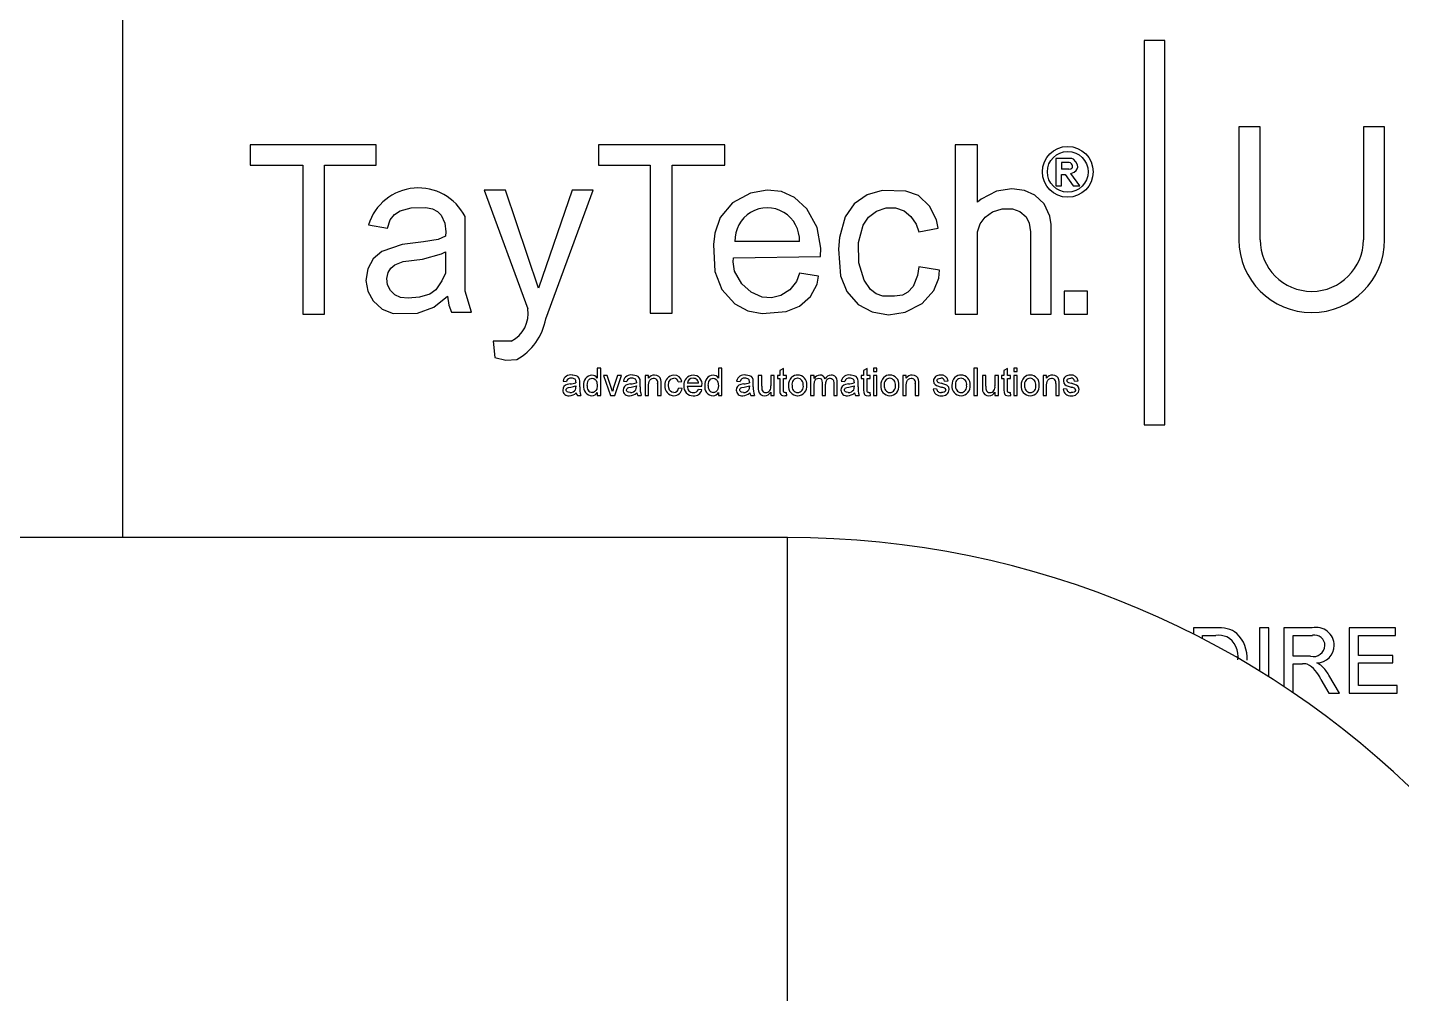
# Model space of a CAD drawing. Header units: millimetres. Extents: x 75 to 2075, y 25 to 1460.
# Drawn here: x 652.9 to 739.3, y 1190.2 to 1250.9 of the extents above; entities that cross this region are included whole.
import ezdxf

# ---------------------------------------------------------------- set-up
doc = ezdxf.new("R2010")
doc.units = ezdxf.units.MM
doc.header["$LTSCALE"] = 5

msp = doc.modelspace()

# ---------------------------------------------------------------- linework, layer by layer
at = {"color": 7, "linetype": 'Continuous', "lineweight": 25}
for p, q in [((658.871, 1251.75), (658.871, 1218.866)), ((724.391, 1250.102), (723.107, 1250.102)), ((723.107, 1250.102), (723.107, 1225.958)), ((724.391, 1225.958), (724.391, 1250.102)), ((730.391, 1244.688), (729.057, 1244.688)), ((729.057, 1244.688), (729.057, 1237.588)), ((730.391, 1237.588), (730.391, 1244.688)), ((738.218, 1244.688), (736.885, 1244.688)), ((736.885, 1244.688), (736.885, 1237.588)), ((738.218, 1237.588), (738.218, 1244.688)), ((674.812, 1243.551), (666.899, 1243.551)), ((666.899, 1243.551), (666.899, 1242.275)), ((674.812, 1242.275), (674.812, 1243.551)), ((696.741, 1243.551), (688.789, 1243.551)), ((688.789, 1243.551), (688.789, 1242.275)), ((696.741, 1242.275), (696.741, 1243.551)), ((711.227, 1243.551), (711.227, 1232.902)), ((712.625, 1243.551), (711.227, 1243.551)), ((712.625, 1239.944), (712.625, 1243.551)), ((666.899, 1242.275), (670.195, 1242.275)), ((670.195, 1242.275), (670.195, 1232.902)), ((671.565, 1232.902), (671.565, 1242.275)), ((671.565, 1242.275), (674.812, 1242.275)), ((688.789, 1242.275), (692.044, 1242.275)), ((692.044, 1242.275), (692.044, 1232.977)), ((693.434, 1242.275), (696.741, 1242.275)), ((693.434, 1232.977), (693.434, 1242.275)), ((718.549, 1242.699), (717.556, 1242.699)), ((717.556, 1242.699), (717.556, 1240.972)), ((717.905, 1242.437), (717.905, 1242.011)), ((718.371, 1242.437), (717.905, 1242.437)), ((718.371, 1242.011), (717.905, 1242.011)), ((717.905, 1240.972), (717.905, 1241.692)), ((717.905, 1241.692), (718.126, 1241.692)), ((718.126, 1241.692), (718.639, 1240.972)), ((719.05, 1240.972), (718.497, 1241.748)), ((681.612, 1240.701), (684.352, 1233.247)), ((682.955, 1240.701), (681.612, 1240.701)), ((685.025, 1234.545), (682.955, 1240.701)), ((687.129, 1240.701), (685.025, 1234.545)), ((685.474, 1232.615), (688.453, 1240.701)), ((688.453, 1240.701), (687.129, 1240.701)), ((717.556, 1240.972), (717.905, 1240.972)), ((718.639, 1240.972), (719.05, 1240.972)), ((680.404, 1234.349), (680.404, 1239.044)), ((674.336, 1238.524), (675.532, 1238.318)), ((708.935, 1238.079), (710.142, 1238.318)), ((712.625, 1232.902), (712.625, 1238.079)), ((715.957, 1238.079), (715.957, 1232.902)), ((717.259, 1232.902), (717.259, 1238.545)), ((701.428, 1237.472), (697.373, 1237.472)), ((679.18, 1236.834), (679.18, 1235.478)), ((697.271, 1236.444), (702.745, 1236.522)), ((702.625, 1235.303), (701.428, 1235.478)), ((710.235, 1235.679), (708.935, 1235.873)), ((679.306, 1234.027), (679.382, 1233.48)), ((680.817, 1233.039), (680.404, 1234.349)), ((718.077, 1234.349), (718.077, 1232.902)), ((719.544, 1234.349), (718.077, 1234.349)), ((719.544, 1232.902), (719.544, 1234.349)), ((670.195, 1232.902), (671.565, 1232.902)), ((679.382, 1233.48), (679.552, 1233.039)), ((679.552, 1233.039), (680.817, 1233.039)), ((692.044, 1232.977), (693.434, 1232.977)), ((711.227, 1232.902), (712.625, 1232.902)), ((715.957, 1232.902), (717.259, 1232.902)), ((718.077, 1232.902), (719.544, 1232.902)), ((683.31, 1231.202), (682.17, 1231.202)), ((682.17, 1231.202), (682.284, 1230.189)), ((688.715, 1229.513), (688.715, 1228.88)), ((688.934, 1229.513), (688.715, 1229.513)), ((688.934, 1227.801), (688.934, 1229.513)), ((696.332, 1229.513), (696.332, 1228.88)), ((696.552, 1229.513), (696.332, 1229.513)), ((696.552, 1227.801), (696.552, 1229.513)), ((700.415, 1229.481), (700.196, 1229.356)), ((700.196, 1229.356), (700.196, 1229.052)), ((700.415, 1229.052), (700.415, 1229.481)), ((705.683, 1229.481), (705.464, 1229.356)), ((705.464, 1229.356), (705.464, 1229.052)), ((705.683, 1229.052), (705.683, 1229.481)), ((706.079, 1229.513), (706.079, 1229.293)), ((706.298, 1229.513), (706.079, 1229.513)), ((706.298, 1229.293), (706.298, 1229.513)), ((712.401, 1229.513), (712.401, 1227.801)), ((712.62, 1229.513), (712.401, 1229.513)), ((712.62, 1227.801), (712.62, 1229.513)), ((714.508, 1229.481), (714.288, 1229.356)), ((714.288, 1229.356), (714.288, 1229.052)), ((714.508, 1229.052), (714.508, 1229.481)), ((714.903, 1229.513), (714.903, 1229.293)), ((715.123, 1229.513), (714.903, 1229.513)), ((715.123, 1229.293), (715.123, 1229.513)), ((686.564, 1228.701), (686.783, 1228.679)), ((687.617, 1228.344), (687.617, 1228.612)), ((689.342, 1229.052), (689.11, 1229.052)), ((689.11, 1229.052), (689.545, 1227.801)), ((689.592, 1228.302), (689.342, 1229.052)), ((689.997, 1229.052), (689.747, 1228.288)), ((689.823, 1227.801), (690.23, 1229.052)), ((690.23, 1229.052), (689.997, 1229.052)), ((690.361, 1228.701), (690.581, 1228.679)), ((691.415, 1228.344), (691.415, 1228.612)), ((691.942, 1229.052), (691.722, 1229.052)), ((691.722, 1229.052), (691.722, 1227.801)), ((691.942, 1228.877), (691.942, 1229.052)), ((691.942, 1227.801), (691.942, 1228.472)), ((692.513, 1228.548), (692.513, 1227.801)), ((692.732, 1227.801), (692.732, 1228.566)), ((693.808, 1228.657), (694.027, 1228.679)), ((695.081, 1228.569), (694.378, 1228.569)), ((697.474, 1228.701), (697.693, 1228.679)), ((698.527, 1228.344), (698.527, 1228.612)), ((699.054, 1229.052), (698.835, 1229.052)), ((698.835, 1229.052), (698.835, 1228.281)), ((699.054, 1228.371), (699.054, 1229.052)), ((699.625, 1229.052), (699.625, 1228.395)), ((699.844, 1229.052), (699.625, 1229.052)), ((699.844, 1227.801), (699.844, 1229.052)), ((700.042, 1229.052), (700.042, 1228.854)), ((700.196, 1229.052), (700.042, 1229.052)), ((700.042, 1228.854), (700.196, 1228.854)), ((700.196, 1228.854), (700.196, 1228.152)), ((700.613, 1229.052), (700.415, 1229.052)), ((700.415, 1228.144), (700.415, 1228.854)), ((700.415, 1228.854), (700.613, 1228.854)), ((700.613, 1228.854), (700.613, 1229.052)), ((702.13, 1229.052), (702.13, 1227.801)), ((702.35, 1229.052), (702.13, 1229.052)), ((702.35, 1228.857), (702.35, 1229.052)), ((702.854, 1228.599), (702.854, 1227.801)), ((703.074, 1227.801), (703.074, 1228.514)), ((703.579, 1228.574), (703.579, 1227.801)), ((703.798, 1227.801), (703.798, 1228.655)), ((704.059, 1228.701), (704.279, 1228.679)), ((705.113, 1228.344), (705.113, 1228.612)), ((705.464, 1229.052), (705.31, 1229.052)), ((705.31, 1229.052), (705.31, 1228.854)), ((705.31, 1228.854), (705.464, 1228.854)), ((705.464, 1228.854), (705.464, 1228.152)), ((705.881, 1229.052), (705.683, 1229.052)), ((705.683, 1228.854), (705.881, 1228.854)), ((705.683, 1228.144), (705.683, 1228.854)), ((705.881, 1228.854), (705.881, 1229.052)), ((706.079, 1229.293), (706.298, 1229.293)), ((706.298, 1229.052), (706.079, 1229.052)), ((706.079, 1229.052), (706.079, 1227.801)), ((706.298, 1227.801), (706.298, 1229.052)), ((708.142, 1229.052), (707.922, 1229.052)), ((707.922, 1229.052), (707.922, 1227.801)), ((708.142, 1228.877), (708.142, 1229.052)), ((708.142, 1227.801), (708.142, 1228.472)), ((708.713, 1228.548), (708.713, 1227.801)), ((708.932, 1227.801), (708.932, 1228.566)), ((710.557, 1228.701), (710.776, 1228.723)), ((713.147, 1229.052), (712.927, 1229.052)), ((712.927, 1229.052), (712.927, 1228.281)), ((713.147, 1228.371), (713.147, 1229.052)), ((713.718, 1229.052), (713.718, 1228.395)), ((713.937, 1229.052), (713.718, 1229.052)), ((713.937, 1227.801), (713.937, 1229.052)), ((714.288, 1229.052), (714.135, 1229.052)), ((714.135, 1229.052), (714.135, 1228.854)), ((714.135, 1228.854), (714.288, 1228.854)), ((714.288, 1228.854), (714.288, 1228.152)), ((714.705, 1229.052), (714.508, 1229.052)), ((714.508, 1228.144), (714.508, 1228.854)), ((714.508, 1228.854), (714.705, 1228.854)), ((714.705, 1228.854), (714.705, 1229.052)), ((714.903, 1229.293), (715.123, 1229.293)), ((714.903, 1229.052), (714.903, 1227.801)), ((715.123, 1229.052), (714.903, 1229.052)), ((715.123, 1227.801), (715.123, 1229.052)), ((716.747, 1229.052), (716.747, 1227.801)), ((716.966, 1229.052), (716.747, 1229.052)), ((716.966, 1228.877), (716.966, 1229.052)), ((716.966, 1227.801), (716.966, 1228.472)), ((717.537, 1228.548), (717.537, 1227.801)), ((717.757, 1227.801), (717.757, 1228.566)), ((718.723, 1228.701), (718.942, 1228.723)), ((687.376, 1228.393), (687.375, 1228.33)), ((687.464, 1227.801), (687.683, 1227.801)), ((688.715, 1227.99), (688.715, 1227.801)), ((688.715, 1227.801), (688.934, 1227.801)), ((689.545, 1227.801), (689.823, 1227.801)), ((691.174, 1228.393), (691.172, 1228.33)), ((691.261, 1227.801), (691.481, 1227.801)), ((691.722, 1227.801), (691.942, 1227.801)), ((692.513, 1227.801), (692.732, 1227.801)), ((694.049, 1228.24), (693.83, 1228.262)), ((694.378, 1228.371), (695.299, 1228.371)), ((695.294, 1228.152), (695.078, 1228.174)), ((696.332, 1227.99), (696.332, 1227.801)), ((696.332, 1227.801), (696.552, 1227.801)), ((698.286, 1228.393), (698.285, 1228.33)), ((698.374, 1227.801), (698.593, 1227.801)), ((699.625, 1228.005), (699.625, 1227.801)), ((699.625, 1227.801), (699.844, 1227.801)), ((700.635, 1227.798), (700.613, 1227.982)), ((702.13, 1227.801), (702.35, 1227.801)), ((702.35, 1227.801), (702.35, 1228.438)), ((702.854, 1227.801), (703.074, 1227.801)), ((703.579, 1227.801), (703.798, 1227.801)), ((704.871, 1228.393), (704.87, 1228.33)), ((704.959, 1227.801), (705.179, 1227.801)), ((705.903, 1227.798), (705.881, 1227.982)), ((706.079, 1227.801), (706.298, 1227.801)), ((707.922, 1227.801), (708.142, 1227.801)), ((708.713, 1227.801), (708.932, 1227.801)), ((710.052, 1228.218), (709.832, 1228.196)), ((712.401, 1227.801), (712.62, 1227.801)), ((713.718, 1228.005), (713.718, 1227.801)), ((713.718, 1227.801), (713.937, 1227.801)), ((714.727, 1227.798), (714.705, 1227.982)), ((714.903, 1227.801), (715.123, 1227.801)), ((716.747, 1227.801), (716.966, 1227.801)), ((717.537, 1227.801), (717.757, 1227.801)), ((718.218, 1228.218), (717.998, 1228.196)), ((723.107, 1225.958), (724.391, 1225.958)), ((700.67, 1218.866), (486.503, 1218.866)), ((700.67, 1188.866), (700.67, 1218.866)), ((726.196, 1213.192), (726.196, 1212.791)), ((727.602, 1213.192), (726.196, 1213.192)), ((730.358, 1213.192), (730.358, 1210.466)), ((730.938, 1213.192), (730.358, 1213.192)), ((730.938, 1210.105), (730.938, 1213.192)), ((733.669, 1213.192), (731.886, 1213.192)), ((731.886, 1213.192), (731.886, 1209.492)), ((738.893, 1213.192), (735.996, 1213.192)), ((735.996, 1213.192), (735.996, 1209.083)), ((738.893, 1212.718), (738.893, 1213.192)), ((726.776, 1212.494), (726.776, 1212.718)), ((726.776, 1212.718), (727.609, 1212.718)), ((732.466, 1212.718), (733.691, 1212.718)), ((732.466, 1211.401), (732.466, 1212.718)), ((736.575, 1212.718), (738.893, 1212.718)), ((736.575, 1211.454), (736.575, 1212.718)), ((733.566, 1211.401), (732.466, 1211.401)), ((738.735, 1211.454), (736.575, 1211.454)), ((738.735, 1210.98), (738.735, 1211.454)), ((732.466, 1210.927), (733.059, 1210.927)), ((732.466, 1209.105), (732.466, 1210.927)), ((736.575, 1209.557), (736.575, 1210.98)), ((736.575, 1210.98), (738.735, 1210.98)), ((734.208, 1209.951), (734.72, 1209.083)), ((735.384, 1209.083), (734.71, 1210.217)), ((738.999, 1209.557), (736.575, 1209.557)), ((738.999, 1209.083), (738.999, 1209.557)), ((734.72, 1209.083), (735.384, 1209.083)), ((735.996, 1209.083), (738.999, 1209.083))]:
    msp.add_line(p, q, dxfattribs=at)
at = {"color": 7, "linetype": 'Continuous', "lineweight": 25, "flags": 128}
for points in [[(718.371, 1242.011), (718.498, 1242.04), (718.549, 1242.073), (718.586, 1242.123), (718.602, 1242.176), (718.6, 1242.233), (718.58, 1242.297), (718.535, 1242.363), (718.465, 1242.416), (718.387, 1242.437), (718.371, 1242.437)], [(718.497, 1241.748), (718.7, 1241.831), (718.835, 1241.941), (718.898, 1242.039), (718.923, 1242.155), (718.904, 1242.301), (718.813, 1242.49), (718.662, 1242.643), (718.549, 1242.699)], [(702.745, 1236.522), (702.782, 1237.056), (702.538, 1238.349), (701.896, 1239.52), (701.125, 1240.246), (700.3, 1240.612), (699.405, 1240.701), (698.347, 1240.51), (697.226, 1239.909), (696.436, 1238.979), (696.11, 1237.989), (696.09, 1237.815)], [(710.142, 1238.318), (710.039, 1238.845), (709.61, 1239.695), (708.907, 1240.356), (708.106, 1240.644), (706.629, 1240.683), (705.677, 1240.414), (704.87, 1239.839), (704.298, 1239.017), (703.947, 1237.718), (703.89, 1236.995), (704.016, 1235.309), (704.413, 1234.321), (705.123, 1233.523), (706.009, 1233.044), (707.031, 1232.871), (708.075, 1233.024), (709.143, 1233.57), (709.884, 1234.399), (710.188, 1235.173), (710.235, 1235.679)], [(717.259, 1238.545), (717.166, 1239.072), (716.815, 1239.832), (716.233, 1240.39), (715.577, 1240.684), (714.781, 1240.79), (713.827, 1240.643), (712.851, 1240.141), (712.625, 1239.944)], [(675.532, 1238.318), (675.702, 1238.83), (675.969, 1239.172), (676.332, 1239.408), (677.014, 1239.592), (677.933, 1239.614), (678.364, 1239.531), (678.662, 1239.369), (678.893, 1239.122), (679.124, 1238.633), (679.204, 1238.079), (679.18, 1237.815)], [(708.935, 1235.873), (708.86, 1235.343), (708.574, 1234.646), (708.251, 1234.297), (707.902, 1234.106), (707.395, 1234.032), (706.672, 1234.044), (706.25, 1234.184), (705.9, 1234.453), (705.487, 1235.04), (705.165, 1236.127), (705.139, 1237.418), (705.444, 1238.506), (705.775, 1239.013), (706.262, 1239.371), (706.889, 1239.591), (707.471, 1239.592), (708.019, 1239.395), (708.436, 1239.052), (708.767, 1238.559), (708.935, 1238.079)], [(712.625, 1238.079), (712.786, 1238.578), (713.096, 1238.999), (713.561, 1239.339), (714.164, 1239.537), (714.821, 1239.526), (715.291, 1239.352), (715.672, 1239.02), (715.874, 1238.636), (715.957, 1238.079)], [(679.18, 1237.815), (678.71, 1237.6), (677.797, 1237.453), (676.458, 1237.286), (675.166, 1236.847), (674.632, 1236.374), (674.283, 1235.752), (674.161, 1235.027), (674.286, 1234.35), (674.618, 1233.747), (675.183, 1233.218), (675.891, 1232.94), (677.409, 1232.96), (678.437, 1233.342), (679.306, 1234.027)], [(696.09, 1237.815), (696.021, 1237.286), (696.1, 1235.585), (696.553, 1234.462), (697.362, 1233.558), (698.176, 1233.109), (699.092, 1232.953), (700.595, 1233.081), (701.441, 1233.413), (702.124, 1234.017), (702.538, 1234.796), (702.625, 1235.303)], [(679.18, 1235.478), (678.949, 1234.997), (678.572, 1234.442), (678.188, 1234.158), (677.544, 1233.972), (676.831, 1233.905), (676.342, 1233.959), (675.996, 1234.122), (675.724, 1234.388), (675.537, 1234.753), (675.49, 1235.146), (675.573, 1235.527), (675.742, 1235.805), (675.992, 1236.012), (676.505, 1236.216), (677.724, 1236.361), (678.913, 1236.705), (679.18, 1236.834)], [(701.428, 1235.478), (701.245, 1234.969), (700.826, 1234.44), (700.254, 1234.069), (699.679, 1233.924), (699.087, 1233.98), (698.383, 1234.295), (697.796, 1234.816), (697.347, 1235.606), (697.251, 1236.201), (697.271, 1236.444)], [(682.284, 1230.189), (682.958, 1230.022), (683.652, 1230.05)], [(687.607, 1228.799), (687.561, 1228.914), (687.499, 1228.981), (687.382, 1229.04), (687.178, 1229.073), (687.131, 1229.074)], [(688.078, 1228.426), (688.116, 1228.676), (688.167, 1228.767), (688.245, 1228.836), (688.327, 1228.869), (688.391, 1228.876)], [(688.391, 1228.876), (688.49, 1228.859), (688.578, 1228.808), (688.64, 1228.738), (688.687, 1228.635), (688.715, 1228.409)], [(691.404, 1228.799), (691.359, 1228.914), (691.297, 1228.981), (691.18, 1229.04), (690.976, 1229.073), (690.928, 1229.074)], [(691.942, 1228.472), (691.97, 1228.683), (692.012, 1228.766), (692.084, 1228.827), (692.166, 1228.863), (692.262, 1228.876)], [(693.193, 1228.427), (693.222, 1228.646), (693.27, 1228.746), (693.351, 1228.823), (693.447, 1228.866), (693.536, 1228.876)], [(695.696, 1228.426), (695.733, 1228.676), (695.784, 1228.767), (695.862, 1228.836), (695.944, 1228.869), (696.008, 1228.876)], [(696.008, 1228.876), (696.108, 1228.859), (696.195, 1228.808), (696.257, 1228.738), (696.304, 1228.635), (696.332, 1228.409)], [(698.517, 1228.799), (698.471, 1228.914), (698.409, 1228.981), (698.292, 1229.04), (698.088, 1229.073), (698.041, 1229.074)], [(702.35, 1228.438), (702.376, 1228.678), (702.418, 1228.764), (702.488, 1228.831), (702.564, 1228.865), (702.644, 1228.876)], [(702.644, 1228.876), (702.739, 1228.859), (702.783, 1228.832), (702.815, 1228.791), (702.844, 1228.714), (702.854, 1228.599)], [(703.366, 1228.876), (703.446, 1228.863), (703.505, 1228.83), (703.543, 1228.788), (703.565, 1228.735), (703.579, 1228.574)], [(705.102, 1228.799), (705.057, 1228.914), (704.995, 1228.981), (704.878, 1229.04), (704.674, 1229.073), (704.626, 1229.074)], [(708.142, 1228.472), (708.17, 1228.683), (708.212, 1228.766), (708.284, 1228.827), (708.366, 1228.863), (708.462, 1228.876)], [(709.854, 1228.711), (709.882, 1228.579), (709.952, 1228.481), (710.037, 1228.425), (710.341, 1228.32)], [(710.074, 1228.733), (710.085, 1228.783), (710.111, 1228.818), (710.149, 1228.846), (710.217, 1228.868), (710.314, 1228.876)], [(710.842, 1228.177), (710.816, 1228.308), (710.763, 1228.386), (710.688, 1228.444), (710.515, 1228.513), (710.335, 1228.57)], [(716.966, 1228.472), (716.994, 1228.683), (717.037, 1228.766), (717.108, 1228.827), (717.19, 1228.863), (717.286, 1228.876)], [(718.02, 1228.711), (718.048, 1228.579), (718.118, 1228.481), (718.202, 1228.425), (718.507, 1228.32)], [(718.24, 1228.733), (718.251, 1228.783), (718.277, 1228.818), (718.315, 1228.846), (718.382, 1228.868), (718.48, 1228.876)], [(719.008, 1228.177), (718.982, 1228.308), (718.929, 1228.386), (718.854, 1228.444), (718.681, 1228.513), (718.501, 1228.57)], [(686.761, 1228.145), (686.771, 1228.197), (686.798, 1228.242), (686.837, 1228.274), (686.903, 1228.3), (687.046, 1228.325)], [(687.001, 1227.976), (686.883, 1227.993), (686.829, 1228.019), (686.786, 1228.063), (686.767, 1228.104), (686.761, 1228.145)], [(688.715, 1228.409), (688.687, 1228.201), (688.635, 1228.098), (688.551, 1228.02), (688.469, 1227.984), (688.4, 1227.976)], [(690.559, 1228.145), (690.569, 1228.197), (690.596, 1228.242), (690.634, 1228.274), (690.701, 1228.3), (690.843, 1228.325)], [(690.799, 1227.976), (690.681, 1227.993), (690.627, 1228.019), (690.584, 1228.063), (690.564, 1228.104), (690.559, 1228.145)], [(693.528, 1227.976), (693.395, 1228.002), (693.311, 1228.057), (693.25, 1228.137), (693.206, 1228.268), (693.193, 1228.427)], [(696.332, 1228.409), (696.304, 1228.201), (696.253, 1228.098), (696.169, 1228.02), (696.086, 1227.984), (696.017, 1227.976)], [(697.671, 1228.145), (697.681, 1228.197), (697.708, 1228.242), (697.747, 1228.274), (697.813, 1228.3), (697.955, 1228.325)], [(697.911, 1227.976), (697.793, 1227.993), (697.739, 1228.019), (697.696, 1228.063), (697.676, 1228.104), (697.671, 1228.145)], [(700.196, 1228.152), (700.203, 1227.985), (700.22, 1227.911), (700.252, 1227.859), (700.298, 1227.819), (700.364, 1227.792), (700.48, 1227.779)], [(700.527, 1227.976), (700.484, 1227.981), (700.459, 1227.991), (700.438, 1228.01), (700.424, 1228.035), (700.415, 1228.119), (700.415, 1228.144)], [(704.257, 1228.145), (704.266, 1228.197), (704.294, 1228.242), (704.332, 1228.274), (704.398, 1228.3), (704.541, 1228.325)], [(704.497, 1227.976), (704.379, 1227.993), (704.324, 1228.019), (704.281, 1228.063), (704.262, 1228.104), (704.257, 1228.145)], [(705.464, 1228.152), (705.472, 1227.985), (705.488, 1227.911), (705.52, 1227.859), (705.567, 1227.819), (705.632, 1227.792), (705.748, 1227.779)], [(705.795, 1227.976), (705.753, 1227.981), (705.727, 1227.991), (705.706, 1228.01), (705.692, 1228.035), (705.684, 1228.119), (705.683, 1228.144)], [(710.623, 1228.154), (710.612, 1228.1), (710.582, 1228.054), (710.529, 1228.011), (710.449, 1227.984), (710.354, 1227.976)], [(714.288, 1228.152), (714.296, 1227.985), (714.312, 1227.911), (714.345, 1227.859), (714.391, 1227.819), (714.457, 1227.792), (714.573, 1227.779)], [(714.619, 1227.976), (714.577, 1227.981), (714.551, 1227.991), (714.531, 1228.01), (714.517, 1228.035), (714.508, 1228.119), (714.508, 1228.144)], [(718.788, 1228.154), (718.778, 1228.1), (718.748, 1228.054), (718.695, 1228.011), (718.615, 1227.984), (718.52, 1227.976)]]:
    msp.add_lwpolyline(points, dxfattribs=at)
at = {"color": 7, "linetype": 'Continuous', "lineweight": 25}
for radius in [1.598, 1.281]:
    msp.add_circle((718.297, 1241.852), radius, dxfattribs=at)
for centre, radius, start, end in [((677.475, 1237.557), 3.285, 26.91993, 162.87105), ((699.401, 1237.564), 2.029, 357.42411, 182.57589), ((733.638, 1237.588), 4.58, 180, 0), ((733.638, 1237.588), 3.247, 180, 0), ((682.41, 1232.949), 1.965, 297.27214, 8.72725), ((681.863, 1233.249), 3.666, 299.21385, 350.04739), ((686.904, 1228.132), 0.362, 101.38837, 179.95448), ((687.04, 1228.594), 0.488, 79.2841, 167.4215), ((687.042, 1228.614), 0.267, 79.39064, 165.96365), ((687.186, 1227), 1.529, 96.48713, 103.3548), ((686.819, 1230.441), 1.932, 275.77867, 286.73674), ((687.116, 1228.535), 0.342, 53.48454, 94.1473), ((687.16, 1228.663), 0.217, 354.43884, 42.78149), ((691.956, 1228.524), 4.582, 178.52695, 179.16615), ((686.264, 1228.629), 1.354, 359.26362, 7.22367), ((688.428, 1228.502), 0.574, 95.1348, 187.64912), ((688.376, 1228.681), 0.393, 30.51567, 89.94451), ((690.702, 1228.132), 0.362, 101.38837, 179.95448), ((690.838, 1228.594), 0.488, 79.2841, 167.4215), ((690.84, 1228.614), 0.267, 79.39064, 165.96365), ((690.983, 1227), 1.529, 96.48713, 103.3548), ((690.616, 1230.441), 1.932, 275.77867, 286.73674), ((690.914, 1228.535), 0.342, 53.48454, 94.1473), ((690.958, 1228.663), 0.217, 354.43884, 42.78149), ((695.754, 1228.524), 4.582, 178.52695, 179.16615), ((690.061, 1228.629), 1.354, 359.26362, 7.22367), ((692.304, 1228.642), 0.432, 87.53909, 147.02589), ((692.259, 1228.615), 0.262, 345.2093, 89.48144), ((692.349, 1228.695), 0.379, 11.56101, 93.94428), ((691.204, 1228.585), 1.528, 359.30385, 7.01336), ((693.551, 1228.492), 0.582, 91.57234, 186.99228), ((693.569, 1228.611), 0.464, 8.34413, 94.14175), ((693.543, 1228.607), 0.269, 10.60903, 91.43816), ((694.752, 1228.478), 0.596, 91.38551, 186.01053), ((694.718, 1228.536), 0.341, 86.88095, 174.44819), ((694.751, 1228.528), 0.349, 44.29814, 92.35586), ((694.734, 1228.503), 0.571, 352.42855, 89.719), ((694.74, 1228.55), 0.341, 3.11668, 40.31861), ((696.045, 1228.502), 0.574, 95.1348, 187.64912), ((695.994, 1228.681), 0.393, 30.51567, 89.94451), ((697.814, 1228.132), 0.362, 101.38837, 179.95448), ((697.95, 1228.594), 0.488, 79.2841, 167.4215), ((697.952, 1228.614), 0.267, 79.39064, 165.96365), ((698.096, 1227), 1.529, 96.48713, 103.3548), ((697.728, 1230.441), 1.932, 275.77867, 286.73674), ((698.026, 1228.535), 0.342, 53.48454, 94.1473), ((698.07, 1228.663), 0.217, 354.43884, 42.78149), ((702.866, 1228.524), 4.582, 178.52695, 179.16615), ((697.174, 1228.629), 1.354, 359.26362, 7.22367), ((701.398, 1228.475), 0.656, 135.24718, 184.22455), ((701.303, 1228.508), 0.566, 88.69106, 130.80494), ((701.332, 1228.501), 0.375, 92.42559, 191.43788), ((701.321, 1228.506), 0.568, 353.72017, 90.55339), ((701.282, 1228.49), 0.388, 351.66573, 85.06697), ((702.716, 1228.657), 0.417, 91.19335, 151.36281), ((702.728, 1228.75), 0.325, 16.40823, 93.76645), ((703.437, 1228.618), 0.456, 92.26342, 150.67949), ((703.372, 1228.573), 0.304, 91.10984, 191.04266), ((703.44, 1228.711), 0.363, 351.13, 93.25823), ((704.399, 1228.132), 0.362, 101.38837, 179.95448), ((704.535, 1228.594), 0.488, 79.2841, 167.4215), ((704.537, 1228.614), 0.267, 79.39064, 165.96365), ((704.681, 1227), 1.529, 96.48713, 103.3548), ((704.314, 1230.441), 1.932, 275.77867, 286.73674), ((704.611, 1228.535), 0.342, 53.48454, 94.1473), ((704.656, 1228.663), 0.217, 354.43884, 42.78149), ((709.452, 1228.524), 4.582, 178.52695, 179.16615), ((703.759, 1228.629), 1.354, 359.26362, 7.22367), ((707.194, 1228.475), 0.656, 135.24718, 184.22455), ((707.098, 1228.508), 0.566, 88.69106, 130.80494), ((707.127, 1228.501), 0.375, 92.42559, 191.43788), ((707.116, 1228.506), 0.568, 353.72017, 90.55339), ((707.078, 1228.49), 0.388, 351.66573, 85.06697), ((708.504, 1228.642), 0.432, 87.53909, 147.02589), ((708.46, 1228.615), 0.262, 345.2093, 89.48144), ((708.549, 1228.695), 0.379, 11.56101, 93.94428), ((707.405, 1228.585), 1.528, 359.30385, 7.01336), ((710.194, 1228.713), 0.34, 126.53747, 180.33243), ((710.286, 1228.538), 0.536, 88.70753, 123.28493), ((710.178, 1228.733), 0.104, 179.91098, 218.74927), ((710.232, 1228.786), 0.18, 221.14244, 249.4955), ((711.447, 1232.726), 4.302, 252.71632, 255.018), ((710.358, 1228.654), 0.424, 9.27124, 98.12848), ((710.347, 1228.666), 0.213, 9.33981, 98.83708), ((711.672, 1228.475), 0.656, 135.24718, 184.22455), ((711.576, 1228.508), 0.566, 88.69106, 130.80494), ((711.605, 1228.501), 0.375, 92.42559, 191.43788), ((711.595, 1228.506), 0.568, 353.72017, 90.55339), ((711.556, 1228.49), 0.388, 351.66573, 85.06697), ((716.018, 1228.475), 0.656, 135.24718, 184.22455), ((715.922, 1228.508), 0.566, 88.69106, 130.80494), ((715.951, 1228.501), 0.375, 92.42559, 191.43788), ((715.941, 1228.506), 0.568, 353.72017, 90.55339), ((715.902, 1228.49), 0.388, 351.66573, 85.06697), ((717.329, 1228.642), 0.432, 87.53909, 147.02589), ((717.284, 1228.615), 0.262, 345.2093, 89.48144), ((717.374, 1228.695), 0.379, 11.56101, 93.94428), ((716.229, 1228.585), 1.528, 359.30385, 7.01336), ((718.36, 1228.713), 0.34, 126.53747, 180.33243), ((718.452, 1228.538), 0.536, 88.70753, 123.28493), ((718.344, 1228.733), 0.104, 179.91098, 218.74927), ((718.398, 1228.786), 0.18, 221.14244, 249.4955), ((719.613, 1232.726), 4.302, 252.71632, 255.018), ((718.524, 1228.654), 0.424, 9.27124, 98.12848), ((718.513, 1228.666), 0.213, 9.33981, 98.83708), ((686.907, 1228.141), 0.365, 181.34628, 277.03355), ((686.946, 1228.449), 0.67, 270.48076, 312.45283), ((687.01, 1228.372), 0.396, 268.69221, 326.90087), ((686.88, 1229.961), 1.644, 275.78862, 287.56258), ((686.966, 1228.316), 0.409, 336.88787, 1.84547), ((687.736, 1228.008), 0.343, 189.08302, 217.31416), ((689.058, 1228.243), 1.444, 175.98943, 197.83302), ((688.414, 1228.34), 0.562, 171.22561, 266.2791), ((688.448, 1228.351), 0.377, 168.52763, 262.68001), ((688.379, 1228.152), 0.373, 269.81777, 334.24537), ((685.842, 1227.001), 3.969, 15.3285, 19.13971), ((693.291, 1227.013), 3.767, 160.209, 164.01431), ((690.704, 1228.141), 0.365, 181.34628, 277.03355), ((690.743, 1228.449), 0.67, 270.48076, 312.45283), ((690.808, 1228.372), 0.396, 268.69221, 326.90087), ((690.677, 1229.961), 1.644, 275.78862, 287.56258), ((690.764, 1228.316), 0.409, 336.88787, 1.84547), ((691.534, 1228.008), 0.343, 189.08302, 217.31416), ((692.856, 1228.243), 1.444, 175.98943, 197.83302), ((693.532, 1228.343), 0.564, 171.94921, 270.36201), ((693.533, 1228.273), 0.297, 268.93172, 357.85627), ((693.536, 1228.295), 0.516, 269.96507, 353.8316), ((694.729, 1228.352), 0.574, 173.66344, 271.94982), ((694.758, 1228.356), 0.38, 177.70659, 269.12532), ((694.798, 1228.291), 0.515, 264.54629, 344.28681), ((694.774, 1228.309), 0.334, 266.34606, 336.0587), ((690.342, 1228.49), 4.959, 358.62699, 359.27706), ((696.031, 1228.34), 0.562, 171.22561, 266.2791), ((696.065, 1228.351), 0.377, 168.52763, 262.68001), ((695.996, 1228.152), 0.373, 269.81777, 334.24537), ((697.816, 1228.141), 0.365, 181.34628, 277.03355), ((697.856, 1228.449), 0.67, 270.48076, 312.45283), ((697.92, 1228.372), 0.396, 268.69221, 326.90087), ((697.79, 1229.961), 1.644, 275.78862, 287.56258), ((697.876, 1228.316), 0.409, 336.88787, 1.84547), ((698.646, 1228.008), 0.343, 189.08302, 217.31416), ((699.968, 1228.243), 1.444, 175.98943, 197.83302), ((700.107, 1228.261), 1.272, 179.14234, 188.03519), ((699.214, 1228.151), 0.373, 190.34525, 274.67542), ((700.231, 1228.329), 1.178, 177.95387, 188.66359), ((699.288, 1228.202), 0.226, 192.83869, 274.00834), ((699.239, 1228.22), 0.441, 270.6714, 330.84495), ((699.295, 1228.315), 0.339, 271.37763, 13.57148), ((700.472, 1228.489), 0.711, 270.65893, 283.24699), ((700.508, 1228.941), 0.965, 271.0861, 276.20868), ((701.31, 1228.35), 0.571, 172.282, 270.56935), ((701.35, 1228.366), 0.391, 171.01407, 264.95293), ((701.306, 1228.364), 0.585, 270.91157, 7.88584), ((701.296, 1228.354), 0.379, 272.98112, 12.06472), ((704.402, 1228.141), 0.365, 181.34628, 277.03355), ((704.441, 1228.449), 0.67, 270.48076, 312.45283), ((704.506, 1228.372), 0.396, 268.69221, 326.90087), ((704.375, 1229.961), 1.644, 275.78862, 287.56258), ((704.462, 1228.316), 0.409, 336.88787, 1.84547), ((705.232, 1228.008), 0.343, 189.08302, 217.31416), ((706.553, 1228.243), 1.444, 175.98943, 197.83302), ((705.74, 1228.489), 0.711, 270.65893, 283.24699), ((705.777, 1228.941), 0.965, 271.0861, 276.20868), ((707.105, 1228.35), 0.571, 172.282, 270.56935), ((707.145, 1228.366), 0.391, 171.01407, 264.95293), ((707.102, 1228.364), 0.585, 270.91157, 7.88584), ((707.091, 1228.354), 0.379, 272.98112, 12.06472), ((710.307, 1228.255), 0.479, 187.1479, 275.34823), ((710.323, 1228.248), 0.273, 186.33689, 276.47036), ((709.965, 1226.747), 1.617, 68.88912, 76.54402), ((710.415, 1228.202), 0.428, 261.49061, 356.64577), ((710.508, 1228.148), 0.115, 3.20783, 69.97056), ((711.583, 1228.35), 0.571, 172.282, 270.56935), ((711.623, 1228.366), 0.391, 171.01407, 264.95293), ((711.58, 1228.364), 0.585, 270.91157, 7.88584), ((711.569, 1228.354), 0.379, 272.98112, 12.06472), ((714.199, 1228.261), 1.272, 179.14234, 188.03519), ((713.307, 1228.151), 0.373, 190.34525, 274.67542), ((714.324, 1228.329), 1.178, 177.95387, 188.66359), ((713.38, 1228.202), 0.226, 192.83869, 274.00834), ((713.332, 1228.22), 0.441, 270.6714, 330.84495), ((713.388, 1228.315), 0.339, 271.37763, 13.57148), ((714.565, 1228.489), 0.711, 270.65893, 283.24699), ((714.601, 1228.941), 0.965, 271.0861, 276.20868), ((715.93, 1228.35), 0.571, 172.282, 270.56935), ((715.97, 1228.366), 0.391, 171.01407, 264.95293), ((715.926, 1228.364), 0.585, 270.91157, 7.88584), ((715.916, 1228.354), 0.379, 272.98112, 12.06472), ((718.473, 1228.255), 0.479, 187.1479, 275.34823), ((718.489, 1228.248), 0.273, 186.33689, 276.47036), ((718.131, 1226.747), 1.617, 68.88912, 76.54402), ((718.581, 1228.202), 0.428, 261.49061, 356.64577), ((718.674, 1228.148), 0.115, 3.20783, 69.97056), ((700.67, 1162.199), 56.667, 0, 90), ((727.681, 1209.689), 3.504, 79.36718, 91.2991), ((728.041, 1211.796), 1.367, 49.71756, 77.91247), ((733.916, 1212.088), 1.131, 359.79879, 102.59832), ((727.704, 1210.715), 2.005, 73.05814, 92.70892), ((727.597, 1211.403), 1.411, 350.461, 60.66805), ((727.428, 1211.303), 2.145, 356.17131, 45.7267), ((733.737, 1212.113), 0.732, 256.50856, 356.81149), ((733.807, 1212.068), 0.661, 0.36767, 100.14069), ((733.943, 1212.084), 1.105, 270.77289, 0.00079), ((733.105, 1209.449), 1.479, 80.65457, 91.76112), ((732.483, 1209.264), 1.856, 21.7095, 62.33566), ((733.392, 1209.735), 1.367, 49.67428, 65.57464), ((732.622, 1209.05), 2.392, 29.21685, 46.22916)]:
    msp.add_arc(centre, radius, start, end, dxfattribs=at)

doc.saveas('drawing.dxf')
